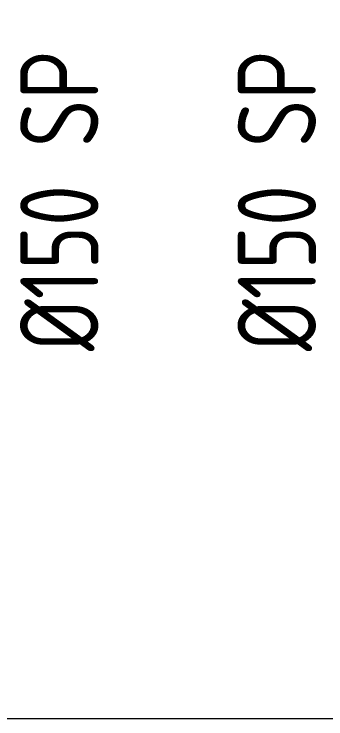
# Model space of a CAD drawing. Header units: metres. Extents: x 6917732 to 8046551, y 3602874 to 4094271.
# Drawn here: x 7237603 to 7247567, y 3849852 to 3872351 of the extents above; entities that cross this region are included whole.
import ezdxf

# ---------------------------------------------------------------- set-up
doc = ezdxf.new("R2010")
doc.units = ezdxf.units.M
doc.header["$LTSCALE"] = 0.5
doc.header["$MEASUREMENT"] = 0
doc.linetypes.add('03000 - Plant Layout 1$0$CENTER2', pattern=[1.125, 0.75, -0.125, 0.125, -0.125])
doc.linetypes.add('HIDDEN2', pattern=[4.7625, 3.175, -1.5875])
doc.layers.add('CI-CEN', color=1, linetype='03000 - Plant Layout 1$0$CENTER2')
doc.layers.add('RD-TXT', color=7, linetype='CONTINUOUS')
doc.layers.add('CI-PED-FOOTPATH', color=44, linetype='CONTINUOUS', lineweight=0)
doc.layers.get('CI-CEN').off()
doc.styles.add('3.5mm', font='ISO3098B.shx', dxfattribs={"height": 3.5})

# ---------------------------------------------------------------- blocks, each defined once
blk = doc.blocks.new('sdsxdc')
at = {"layer": 'CI-PED-FOOTPATH', "color": 15, "lineweight": 0, "elevation": 33, "flags": 128}
blk.add_lwpolyline([(7249665, 3883877), (7249663, 3850852, -0.414214), (7248663, 3849852), (7235856, 3849852, -0.414214), (7234856, 3850852), (7234858, 3883877, -0.414214), (7235858, 3884877), (7248665, 3884877, -0.414213)], format="xyb", close=True, dxfattribs=at)
blk = doc.blocks.new('A$C65520D9C')
at = {"layer": 'CI-CEN', "color": 8, "linetype": 'HIDDEN2', "lineweight": 0, "ltscale": 2000}
blk.add_blockref('sdsxdc', (-7494656, -4067566, -33), dxfattribs=at)
blk = doc.blocks.new('A$C021B369C')
at = {"layer": 'RD-TXT', "color": 2}
blk.add_blockref('A$C65520D9C', (0, 0), dxfattribs=at)

msp = doc.modelspace()

# ---------------------------------------------------------------- block references
at = {"layer": 'RD-TXT', "color": 2, "lineweight": -3}
msp.add_blockref('A$C021B369C', (7494655.6, 4067566.2, 32.9), dxfattribs=at)

# ---------------------------------------------------------------- texts
at = {"layer": 'RD-TXT', "color": 2, "style": '3.5mm', "width": 0.8}
for p in [(7240298.2, 3861592.4, -37850.5), (7247250.2, 3861592.4, -37850.5)]:
    msp.add_text('%%C150 SP', height=2500, rotation=90, dxfattribs=at).set_placement(p)

doc.saveas('drawing.dxf')
